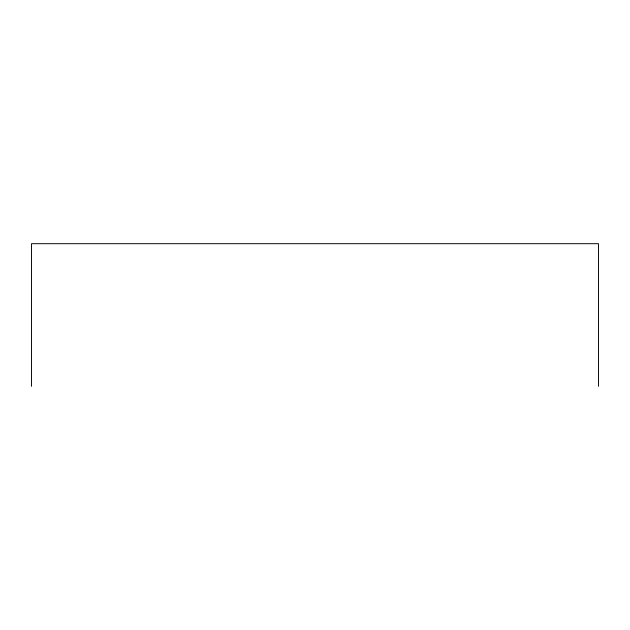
<?xml version="1.0" encoding="UTF-8"?>
<svg xmlns="http://www.w3.org/2000/svg" width="630" height="630" viewBox="0 0 630 630"><rect width="100%" height="100%" fill="white"/><g stroke="black" fill="none" stroke-linecap="round" stroke-linejoin="round"><path stroke-width="0.94" d="M598.5 386.308L598.5 243.692L31.5 243.692L31.5 386.308"/></g></svg>
